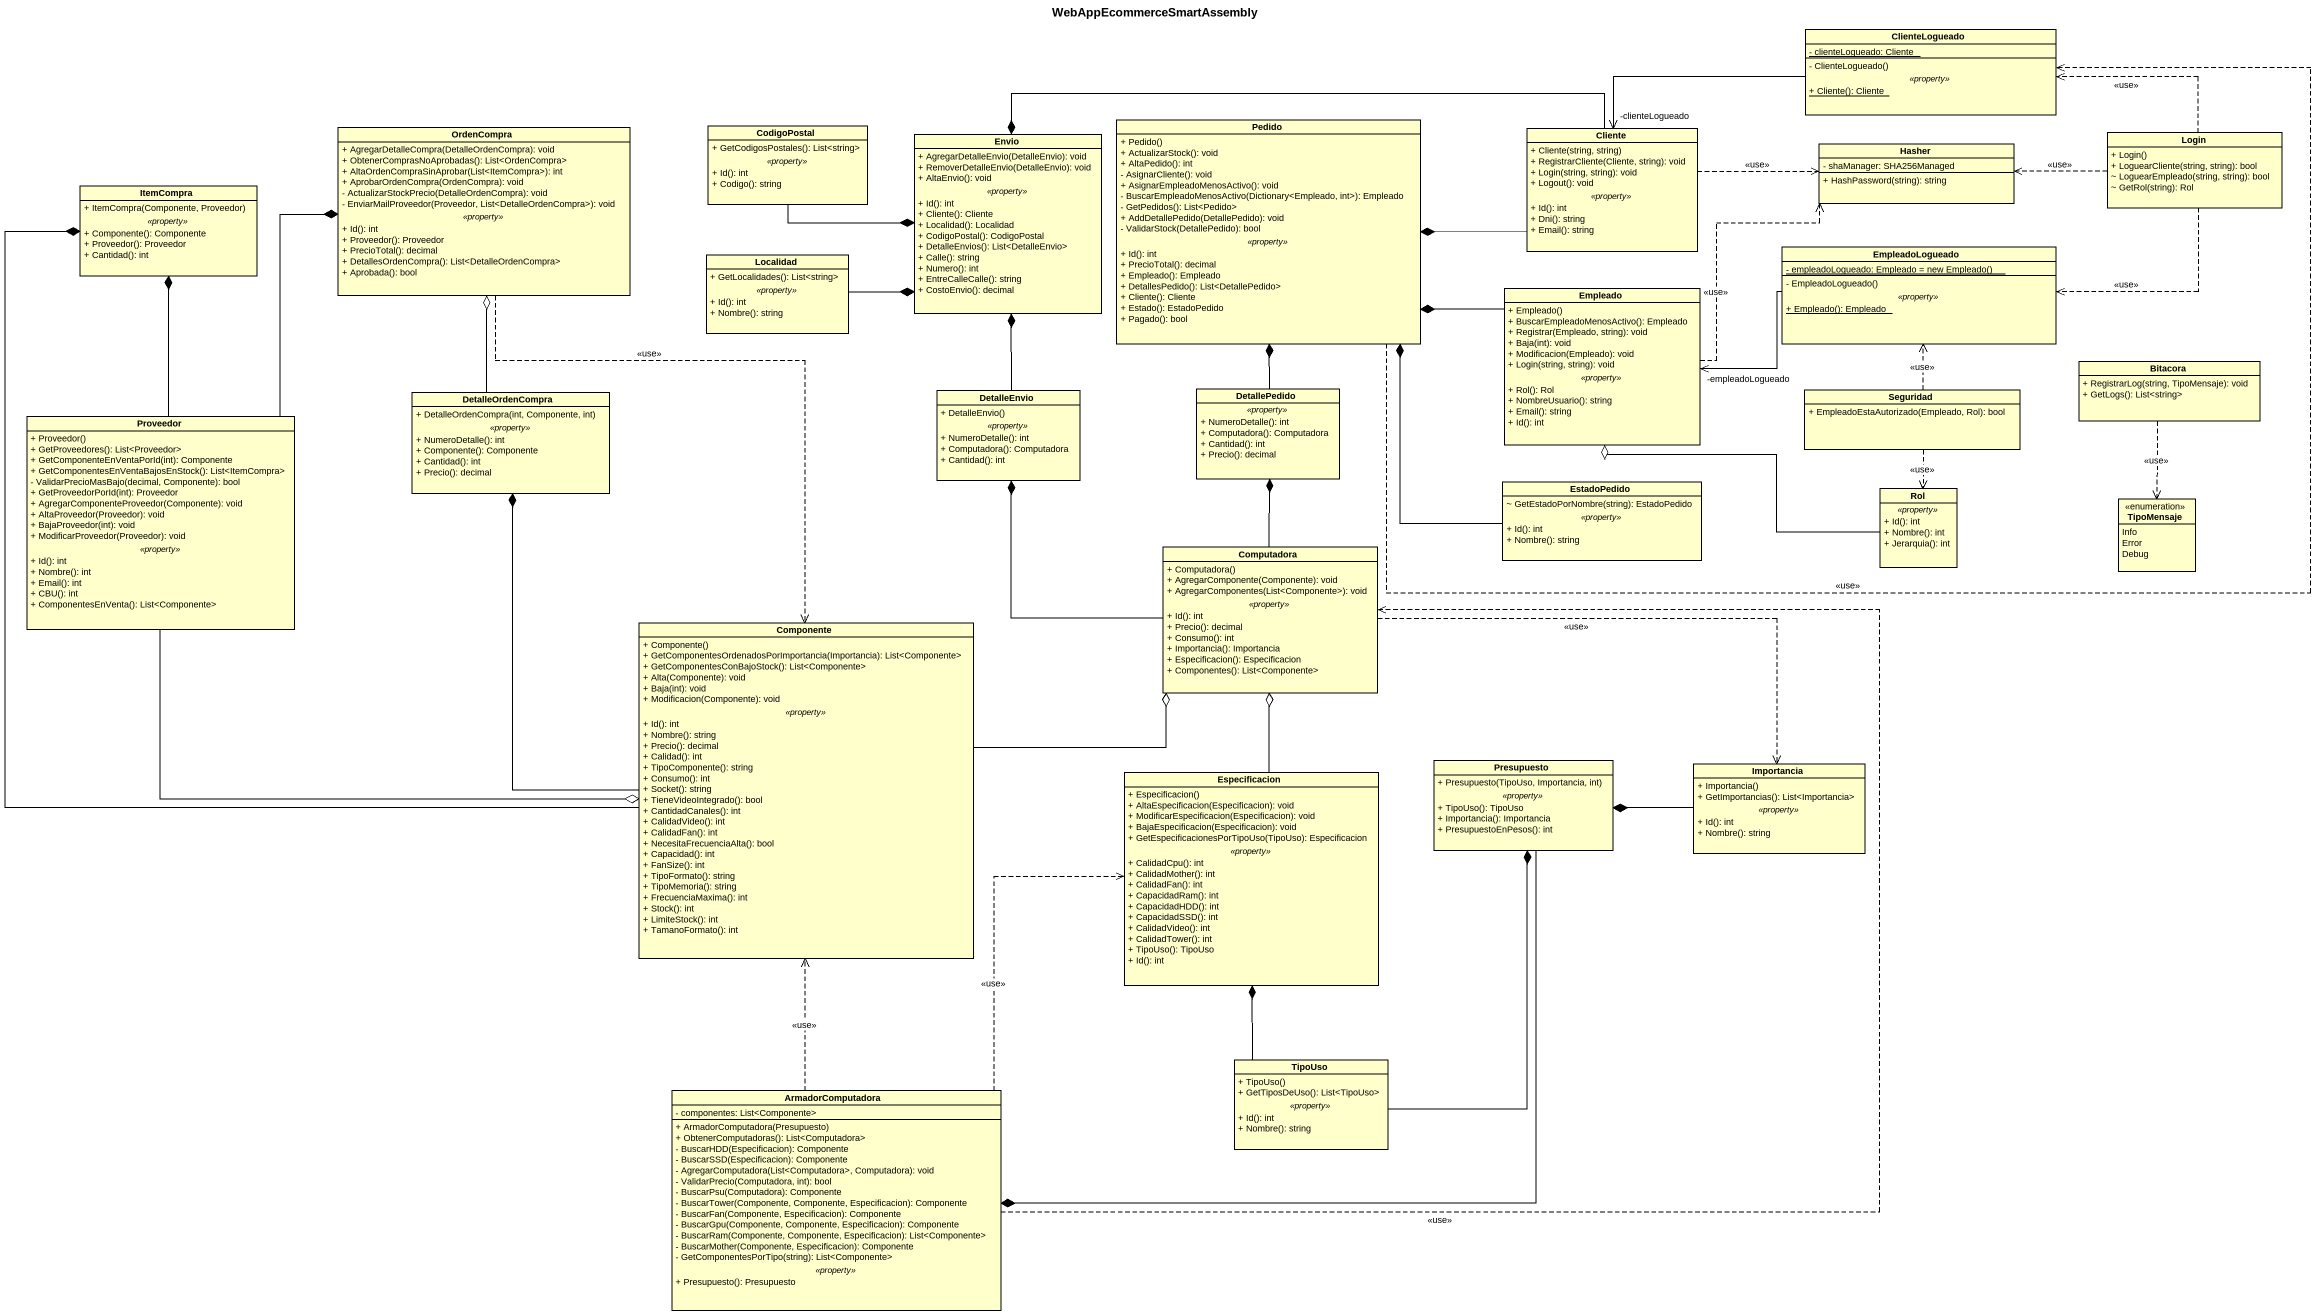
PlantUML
@startuml
title WebAppEcommerceSmartAssembly
hide circle
hide empty members
skinparam classAttributeIconSize 0
class ClienteLogueado {
  {static} - clienteLogueado: Cliente
  --
  - ClienteLogueado()
  .. <<property>> ..
  {static} + Cliente(): Cliente
}
class OrdenCompra {
  + AgregarDetalleCompra(DetalleOrdenCompra): void
  + ObtenerComprasNoAprobadas(): List<OrdenCompra>
  + AltaOrdenCompraSinAprobar(List<ItemCompra>): int
  + AprobarOrdenCompra(OrdenCompra): void
  - ActualizarStockPrecio(DetalleOrdenCompra): void
  - EnviarMailProveedor(Proveedor, List<DetalleOrdenCompra>): void
  .. <<property>> ..
  + Id(): int
  + Proveedor(): Proveedor
  + PrecioTotal(): decimal
  + DetallesOrdenCompra(): List<DetalleOrdenCompra>
  + Aprobada(): bool
}
class CodigoPostal {
  + GetCodigosPostales(): List<string>
  .. <<property>> ..
  + Id(): int
  + Codigo(): string
}
class Pedido {
  + Pedido()
  + ActualizarStock(): void
  + AltaPedido(): int
  - AsignarCliente(): void
  + AsignarEmpleadoMenosActivo(): void
  - BuscarEmpleadoMenosActivo(Dictionary<Empleado, int>): Empleado
  - GetPedidos(): List<Pedido>
  + AddDetallePedido(DetallePedido): void
  - ValidarStock(DetallePedido): bool
  .. <<property>> ..
  + Id(): int
  + PrecioTotal(): decimal
  + Empleado(): Empleado
  + DetallesPedido(): List<DetallePedido>
  + Cliente(): Cliente
  + Estado(): EstadoPedido
  + Pagado(): bool
}
class Cliente {
  + Cliente(string, string)
  + RegistrarCliente(Cliente, string): void
  + Login(string, string): void
  + Logout(): void
  .. <<property>> ..
  + Id(): int
  + Dni(): string
  + Email(): string
}
class Login {
  + Login()
  + LoguearCliente(string, string): bool
  ~ LoguearEmpleado(string, string): bool
  ~ GetRol(string): Rol
}
class Envio {
  + AgregarDetalleEnvio(DetalleEnvio): void
  + RemoverDetalleEnvio(DetalleEnvio): void
  + AltaEnvio(): void
  .. <<property>> ..
  + Id(): int
  + Cliente(): Cliente
  + Localidad(): Localidad
  + CodigoPostal(): CodigoPostal
  + DetalleEnvios(): List<DetalleEnvio>
  + Calle(): string
  + Numero(): int
  + EntreCalleCalle(): string
  + CostoEnvio(): decimal
}
class Hasher {
  - shaManager: SHA256Managed
  + HashPassword(string): string
}
class ItemCompra {
  + ItemCompra(Componente, Proveedor)
  .. <<property>> ..
  + Componente(): Componente
  + Proveedor(): Proveedor
  + Cantidad(): int
}
class EmpleadoLogueado {
  {static} {field} - empleadoLogueado: Empleado = new Empleado()
  --
  - EmpleadoLogueado()
  .. <<property>> ..
  {static} + Empleado(): Empleado
}
class Localidad {
  + GetLocalidades(): List<string>
  .. <<property>> ..
  + Id(): int
  + Nombre(): string
}
class Empleado {
  + Empleado()
  + BuscarEmpleadoMenosActivo(): Empleado
  + Registrar(Empleado, string): void
  + Baja(int): void
  + Modificacion(Empleado): void
  + Login(string, string): void
  .. <<property>> ..
  + Rol(): Rol
  + NombreUsuario(): string
  + Email(): string
  + Id(): int
}
class Bitacora {
  + RegistrarLog(string, TipoMensaje): void
  + GetLogs(): List<string>
}
class DetalleOrdenCompra {
  + DetalleOrdenCompra(int, Componente, int)
  .. <<property>> ..
  + NumeroDetalle(): int
  + Componente(): Componente
  + Cantidad(): int
  + Precio(): decimal
}
class DetalleEnvio {
  + DetalleEnvio()
  .. <<property>> ..
  + NumeroDetalle(): int
  + Computadora(): Computadora
  + Cantidad(): int
}
class DetallePedido {
  .. <<property>> ..
  + NumeroDetalle(): int
  + Computadora(): Computadora
  + Cantidad(): int
  + Precio(): decimal
}
class Seguridad {
  + EmpleadoEstaAutorizado(Empleado, Rol): bool
}
class Proveedor {
  + Proveedor()
  + GetProveedores(): List<Proveedor>
  + GetComponenteEnVentaPorId(int): Componente
  + GetComponentesEnVentaBajosEnStock(): List<ItemCompra>
  - ValidarPrecioMasBajo(decimal, Componente): bool
  + GetProveedorPorId(int): Proveedor
  + AgregarComponenteProveedor(Componente): void
  + AltaProveedor(Proveedor): void
  + BajaProveedor(int): void
  + ModificarProveedor(Proveedor): void
  .. <<property>> ..
  + Id(): int
  + Nombre(): int
  + Email(): int
  + CBU(): int
  + ComponentesEnVenta(): List<Componente>
}
class EstadoPedido {
  ~ GetEstadoPorNombre(string): EstadoPedido
  .. <<property>> ..
  + Id(): int
  + Nombre(): string
}
class Rol {
  .. <<property>> ..
  + Id(): int
  + Nombre(): int
  + Jerarquia(): int
}
enum TipoMensaje {
  Info
  Error
  Debug
}
class Computadora {
  + Computadora()
  + AgregarComponente(Componente): void
  + AgregarComponentes(List<Componente>): void
  .. <<property>> ..
  + Id(): int
  + Precio(): decimal
  + Consumo(): int
  + Importancia(): Importancia
  + Especificacion(): Especificacion
  + Componentes(): List<Componente>
}
class Componente {
  + Componente()
  + GetComponentesOrdenadosPorImportancia(Importancia): List<Componente>
  + GetComponentesConBajoStock(): List<Componente>
  + Alta(Componente): void
  + Baja(int): void
  + Modificacion(Componente): void
  .. <<property>> ..
  + Id(): int
  + Nombre(): string
  + Precio(): decimal
  + Calidad(): int
  + TipoComponente(): string
  + Consumo(): int
  + Socket(): string
  + TieneVideoIntegrado(): bool
  + CantidadCanales(): int
  + CalidadVideo(): int
  + CalidadFan(): int
  + NecesitaFrecuenciaAlta(): bool
  + Capacidad(): int
  + FanSize(): int
  + TipoFormato(): string
  + TipoMemoria(): string
  + FrecuenciaMaxima(): int
  + Stock(): int
  + LimiteStock(): int
  + TamanoFormato(): int
}
class Especificacion {
  + Especificacion()
  + AltaEspecificacion(Especificacion): void
  + ModificarEspecificacion(Especificacion): void
  + BajaEspecificacion(Especificacion): void
  + GetEspecificacionesPorTipoUso(TipoUso): Especificacion
  .. <<property>> ..
  + CalidadCpu(): int
  + CalidadMother(): int
  + CalidadFan(): int
  + CapacidadRam(): int
  + CapacidadHDD(): int
  + CapacidadSSD(): int
  + CalidadVideo(): int
  + CalidadTower(): int
  + TipoUso(): TipoUso
  + Id(): int
}
class Presupuesto {
  + Presupuesto(TipoUso, Importancia, int)
  .. <<property>> ..
  + TipoUso(): TipoUso
  + Importancia(): Importancia
  + PresupuestoEnPesos(): int
}
class Importancia {
  + Importancia()
  + GetImportancias(): List<Importancia>
  .. <<property>> ..
  + Id(): int
  + Nombre(): string
}
class TipoUso {
  + TipoUso()
  + GetTiposDeUso(): List<TipoUso>
  .. <<property>> ..
  + Id(): int
  + Nombre(): string
}
class ArmadorComputadora {
  - componentes: List<Componente>
  --
  + ArmadorComputadora(Presupuesto)
  + ObtenerComputadoras(): List<Computadora>
  - BuscarHDD(Especificacion): Componente
  - BuscarSSD(Especificacion): Componente
  - AgregarComputadora(List<Computadora>, Computadora): void
  - ValidarPrecio(Computadora, int): bool
  - BuscarPsu(Computadora): Componente
  - BuscarTower(Componente, Componente, Especificacion): Componente
  - BuscarFan(Componente, Especificacion): Componente
  - BuscarGpu(Componente, Componente, Especificacion): Componente
  - BuscarRam(Componente, Componente, Especificacion): List<Componente>
  - BuscarMother(Componente, Especificacion): Componente
  - GetComponentesPorTipo(string): List<Componente>
  .. <<property>> ..
  + Presupuesto(): Presupuesto
}
ClienteLogueado -left-> "-clienteLogueado" Cliente
OrdenCompra ..> Componente : <<use>>
CodigoPostal -right-* Envio
Pedido .right.> ClienteLogueado : <<use>>
Cliente -left-* Pedido
Cliente -left-* Envio
Cliente .right.> Hasher : <<use>>
Login .left.> ClienteLogueado : <<use>>
Login .left.> Hasher : <<use>>
Login .left.> EmpleadoLogueado : <<use>>
EmpleadoLogueado -left-> "-empleadoLogueado" Empleado
Localidad -right-* Envio
Empleado -left-* Pedido
Empleado .up.> Hasher : <<use>>
Bitacora ..> TipoMensaje : <<use>>
DetalleOrdenCompra -up-o OrdenCompra
DetalleEnvio -up-* Envio
DetallePedido -up-* Pedido
Seguridad .up.> EmpleadoLogueado : <<use>>
Seguridad ..> Rol : <<use>>
Proveedor -up-* OrdenCompra
Proveedor -up-* ItemCompra
Proveedor -right-o Componente
EstadoPedido -up-* Pedido
Rol -left-o Empleado
Computadora -up-* DetalleEnvio
Computadora -up-* DetallePedido
Computadora .right.> Importancia : <<use>>
Componente -up-* ItemCompra
Componente -up-* DetalleOrdenCompra
Componente -right-o Computadora
Especificacion -up-o Computadora
Presupuesto -left-* ArmadorComputadora
Importancia -left-* Presupuesto
TipoUso -up-* Especificacion
TipoUso -up-* Presupuesto
ArmadorComputadora .up.> Computadora : <<use>>
ArmadorComputadora .up.> Componente : <<use>>
ArmadorComputadora .up.> Especificacion : <<use>>
@enduml
